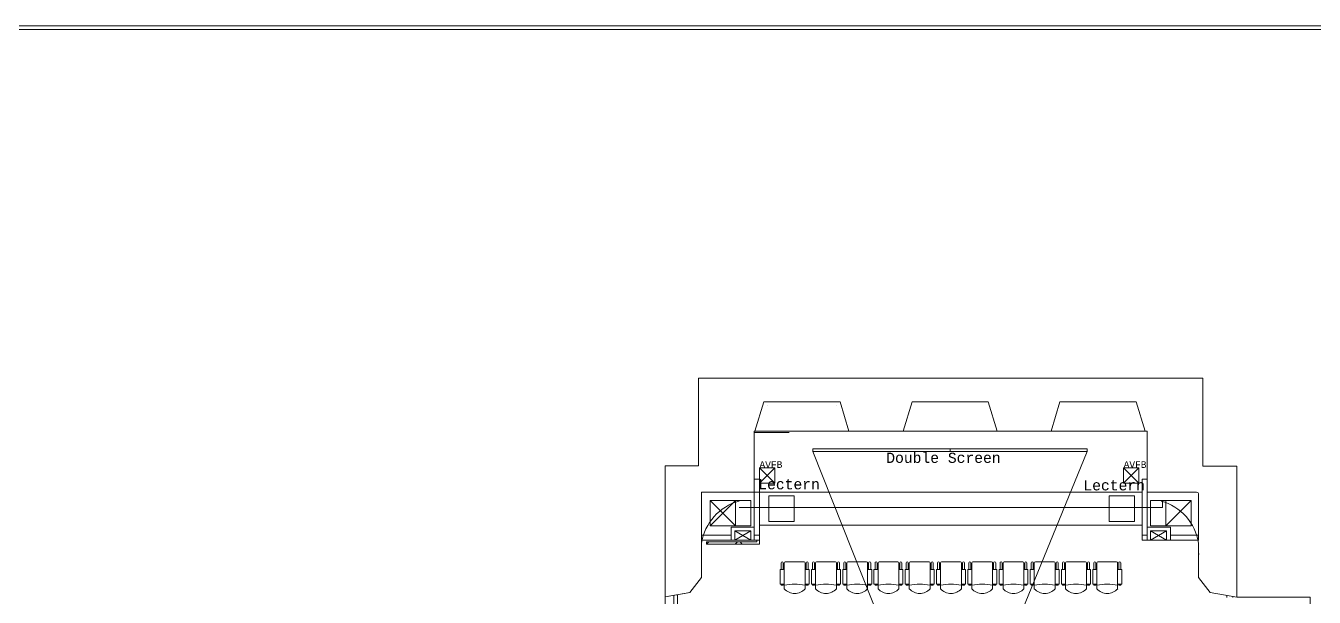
# Model space of a CAD drawing. Extents: x 0 to 84000, y 0 to 59400.
# Drawn here: x 45853 to 71207, y 48052 to 59300 of the extents above; entities that cross this region are included whole.
import ezdxf
from ezdxf.enums import TextEntityAlignment as Align

# ---------------------------------------------------------------- set-up
doc = ezdxf.new("R2010")
doc.units = 0
doc.header["$MEASUREMENT"] = 0
doc.layers.get('0').update_dxf_attribs({"linetype": 'CONTINUOUS', "lineweight": 0})
for name, color, linetype, lineweight in [('001BUILDING', 7, 'CONTINUOUS', 0), ('001FORMAT', 7, 'CONTINUOUS', 0), ('001PARTITIONING', 5, 'CONTINUOUS', 0), ('725furniture', 4, 'CONTINUOUS', 0)]:
    doc.layers.add(name, color=color, linetype=linetype, lineweight=lineweight)
doc.styles.add('MONOTXT', font='monotxt.shx')

# ---------------------------------------------------------------- blocks, each defined once
blk = doc.blocks.new('WINDOW')
at = {"linetype": 'Continuous'}
for p, q in [((-22.771586, 26.57475, 6.88975), (-22.771586, 26.57475, 123.03125)), ((-22.771586, -24.60625, 120.0785), (-22.771586, 24.60625, 120.0785)), ((-22.771586, -24.60625, 9.8425), (-22.771586, 24.60625, 9.8425)), ((-22.771586, 24.60625, 9.8425), (-22.771586, 24.60625, 120.0785)), ((-22.771586, 24.60625, 98.0313), (-22.771586, -24.60625, 98.0313)), ((-22.771586, 24.60625, 75.9841), (-22.771586, -24.60625, 75.9841)), ((-22.771586, 24.60625, 53.9369), (-22.771586, -24.60625, 53.9369)), ((-22.771586, 24.60625, 31.8897), (-22.771586, -24.60625, 31.8897)), ((-22.771586, 8.202083, 9.8425), (-22.771586, 8.202083, 120.0785)), ((-22.771586, -8.202083, 9.8425), (-22.771586, -8.202083, 120.0785)), ((-22.771586, -24.60625, 9.8425), (-22.771586, -24.60625, 120.0785)), ((-22.771586, -26.57475, 6.88975), (-22.771586, -26.57475, 123.03125))]:
    blk.add_line(p, q, dxfattribs=at)
for points in [[(0, 36.41725, 0), (-22.771586, 29.5275, 6.88975), (-22.771586, 29.5275, 123.03125), (0, 36.41725, 129.921)], [(0, 36.41725, 0), (0, 36.41725, 129.921), (0, -36.41725, 129.921), (0, -36.41725, 0)], [(-22.771586, -29.5275, 6.88975), (-22.771586, -29.5275, 123.03125), (-22.771586, 29.5275, 123.03125), (-22.771586, 29.5275, 6.88975)], [(0, -36.41725, 0), (-22.771586, -29.5275, 6.88975), (-22.771586, -29.5275, 123.03125), (0, -36.41725, 129.921)]]:
    blk.add_polyline3d(points, close=True)
blk = doc.blocks.new('justhh00furn')
at = {"layer": '725furniture', "linetype": 'ByBlock', "lineweight": 0}
for p, q in [((49590, 20797), (49590, 21087)), ((49670, 21087), (49590, 21087)), ((49610, 21087), (49610, 21217)), ((49650, 21087), (49650, 21217)), ((49670, 20797), (49670, 21217)), ((50060, 21237), (49690, 21237)), ((50080, 20797), (50080, 21217)), ((50160, 21087), (50080, 21087)), ((50100, 21087), (50100, 21217)), ((50140, 21087), (50140, 21217)), ((50160, 20797), (50160, 21087)), ((50205, 20797), (50205, 21087)), ((50285, 21087), (50205, 21087)), ((50225, 21087), (50225, 21217)), ((50265, 21087), (50265, 21217)), ((50285, 20797), (50285, 21217)), ((50675, 21237), (50305, 21237)), ((50695, 20797), (50695, 21217)), ((50775, 21087), (50695, 21087)), ((50715, 21087), (50715, 21217)), ((50755, 21087), (50755, 21217)), ((50775, 20797), (50775, 21087)), ((50820, 20797), (50820, 21087)), ((50900, 21087), (50820, 21087)), ((50840, 21087), (50840, 21217)), ((50880, 21087), (50880, 21217)), ((50900, 20797), (50900, 21217)), ((51290, 21237), (50920, 21237)), ((51310, 20797), (51310, 21217)), ((51390, 21087), (51310, 21087)), ((51330, 21087), (51330, 21217)), ((51370, 21087), (51370, 21217)), ((51390, 20797), (51390, 21087)), ((51435, 20797), (51435, 21087)), ((51515, 21087), (51435, 21087)), ((51455, 21087), (51455, 21217)), ((51495, 21087), (51495, 21217)), ((51515, 20797), (51515, 21217)), ((51905, 21237), (51535, 21237)), ((51925, 20797), (51925, 21217)), ((52005, 21087), (51925, 21087)), ((51945, 21087), (51945, 21217)), ((51985, 21087), (51985, 21217)), ((52005, 20797), (52005, 21087)), ((52050, 20797), (52050, 21087)), ((52130, 21087), (52050, 21087)), ((52070, 21087), (52070, 21217)), ((52110, 21087), (52110, 21217)), ((52130, 20797), (52130, 21217)), ((52520, 21237), (52150, 21237)), ((52540, 20797), (52540, 21217)), ((52620, 21087), (52540, 21087)), ((52560, 21087), (52560, 21217)), ((52600, 21087), (52600, 21217)), ((52620, 20797), (52620, 21087)), ((52665, 20797), (52665, 21087)), ((52745, 21087), (52665, 21087)), ((52685, 21087), (52685, 21217)), ((52725, 21087), (52725, 21217)), ((52745, 20797), (52745, 21217)), ((53135, 21237), (52765, 21237)), ((53155, 20797), (53155, 21217)), ((53235, 21087), (53155, 21087)), ((53175, 21087), (53175, 21217)), ((53215, 21087), (53215, 21217)), ((53235, 20797), (53235, 21087)), ((53280, 20797), (53280, 21087)), ((53360, 21087), (53280, 21087)), ((53300, 21087), (53300, 21217)), ((53340, 21087), (53340, 21217)), ((53360, 20797), (53360, 21217)), ((53750, 21237), (53380, 21237)), ((53770, 20797), (53770, 21217)), ((53850, 21087), (53770, 21087)), ((53790, 21087), (53790, 21217)), ((53830, 21087), (53830, 21217)), ((53850, 20797), (53850, 21087)), ((53895, 20797), (53895, 21087)), ((53975, 21087), (53895, 21087)), ((53915, 21087), (53915, 21217)), ((53955, 21087), (53955, 21217)), ((53975, 20797), (53975, 21217)), ((54365, 21237), (53995, 21237)), ((54385, 20797), (54385, 21217)), ((54465, 21087), (54385, 21087)), ((54405, 21087), (54405, 21217)), ((54445, 21087), (54445, 21217)), ((54465, 20797), (54465, 21087)), ((54510, 20797), (54510, 21087)), ((54590, 21087), (54510, 21087)), ((54530, 21087), (54530, 21217)), ((54570, 21087), (54570, 21217)), ((54590, 20797), (54590, 21217)), ((54980, 21237), (54610, 21237)), ((55000, 20797), (55000, 21217)), ((55080, 21087), (55000, 21087)), ((55020, 21087), (55020, 21217)), ((55060, 21087), (55060, 21217)), ((55080, 20797), (55080, 21087)), ((55125, 20797), (55125, 21087)), ((55205, 21087), (55125, 21087)), ((55145, 21087), (55145, 21217)), ((55185, 21087), (55185, 21217)), ((55205, 20797), (55205, 21217)), ((55595, 21237), (55225, 21237)), ((55615, 20797), (55615, 21217)), ((55695, 21087), (55615, 21087)), ((55635, 21087), (55635, 21217)), ((55675, 21087), (55675, 21217)), ((55695, 20797), (55695, 21087)), ((55740, 20797), (55740, 21087)), ((55820, 21087), (55740, 21087)), ((55760, 21087), (55760, 21217)), ((55800, 21087), (55800, 21217)), ((55820, 20797), (55820, 21217)), ((56210, 21237), (55840, 21237)), ((56230, 20797), (56230, 21217)), ((56310, 21087), (56230, 21087)), ((56250, 21087), (56250, 21217)), ((56290, 21087), (56290, 21217)), ((56310, 20797), (56310, 21087)), ((49670, 20797), (49590, 20797)), ((49610, 20777), (49610, 20797)), ((49650, 20777), (49650, 20797)), ((49670, 20797), (49670, 20707)), ((50080, 20797), (50080, 20707)), ((50160, 20797), (50080, 20797)), ((50100, 20777), (50100, 20797)), ((50140, 20777), (50140, 20797)), ((50285, 20797), (50205, 20797)), ((50225, 20777), (50225, 20797)), ((50265, 20777), (50265, 20797)), ((50285, 20797), (50285, 20707)), ((50695, 20797), (50695, 20707)), ((50775, 20797), (50695, 20797)), ((50715, 20777), (50715, 20797)), ((50755, 20777), (50755, 20797)), ((50900, 20797), (50820, 20797)), ((50840, 20777), (50840, 20797)), ((50880, 20777), (50880, 20797)), ((50900, 20797), (50900, 20707)), ((51310, 20797), (51310, 20707)), ((51390, 20797), (51310, 20797)), ((51330, 20777), (51330, 20797)), ((51370, 20777), (51370, 20797)), ((51515, 20797), (51435, 20797)), ((51455, 20777), (51455, 20797)), ((51495, 20777), (51495, 20797)), ((51515, 20797), (51515, 20707)), ((51925, 20797), (51925, 20707)), ((52005, 20797), (51925, 20797)), ((51945, 20777), (51945, 20797)), ((51985, 20777), (51985, 20797)), ((52130, 20797), (52050, 20797)), ((52070, 20777), (52070, 20797)), ((52110, 20777), (52110, 20797)), ((52130, 20797), (52130, 20707)), ((52540, 20797), (52540, 20707)), ((52620, 20797), (52540, 20797)), ((52560, 20777), (52560, 20797)), ((52600, 20777), (52600, 20797)), ((52745, 20797), (52665, 20797)), ((52685, 20777), (52685, 20797)), ((52725, 20777), (52725, 20797)), ((52745, 20797), (52745, 20707)), ((53155, 20797), (53155, 20707)), ((53235, 20797), (53155, 20797)), ((53175, 20777), (53175, 20797)), ((53215, 20777), (53215, 20797)), ((53360, 20797), (53280, 20797)), ((53300, 20777), (53300, 20797)), ((53340, 20777), (53340, 20797)), ((53360, 20797), (53360, 20707)), ((53770, 20797), (53770, 20707)), ((53850, 20797), (53770, 20797)), ((53790, 20777), (53790, 20797)), ((53830, 20777), (53830, 20797)), ((53975, 20797), (53895, 20797)), ((53915, 20777), (53915, 20797)), ((53955, 20777), (53955, 20797)), ((53975, 20797), (53975, 20707)), ((54385, 20797), (54385, 20707)), ((54465, 20797), (54385, 20797)), ((54405, 20777), (54405, 20797)), ((54445, 20777), (54445, 20797)), ((54590, 20797), (54510, 20797)), ((54530, 20777), (54530, 20797)), ((54570, 20777), (54570, 20797)), ((54590, 20797), (54590, 20707)), ((55000, 20797), (55000, 20707)), ((55080, 20797), (55000, 20797)), ((55020, 20777), (55020, 20797)), ((55060, 20777), (55060, 20797)), ((55205, 20797), (55125, 20797)), ((55145, 20777), (55145, 20797)), ((55185, 20777), (55185, 20797)), ((55205, 20797), (55205, 20707)), ((55615, 20797), (55615, 20707)), ((55695, 20797), (55615, 20797)), ((55635, 20777), (55635, 20797)), ((55675, 20777), (55675, 20797)), ((55820, 20797), (55740, 20797)), ((55760, 20777), (55760, 20797)), ((55800, 20777), (55800, 20797)), ((55820, 20797), (55820, 20707)), ((56230, 20797), (56230, 20707)), ((56310, 20797), (56230, 20797)), ((56250, 20777), (56250, 20797)), ((56290, 20777), (56290, 20797)), ((49650, 20777), (49610, 20777)), ((50140, 20777), (50100, 20777)), ((50265, 20777), (50225, 20777)), ((50755, 20777), (50715, 20777)), ((50880, 20777), (50840, 20777)), ((51370, 20777), (51330, 20777)), ((51495, 20777), (51455, 20777)), ((51985, 20777), (51945, 20777)), ((52110, 20777), (52070, 20777)), ((52600, 20777), (52560, 20777)), ((52725, 20777), (52685, 20777)), ((53215, 20777), (53175, 20777)), ((53340, 20777), (53300, 20777)), ((53830, 20777), (53790, 20777)), ((53955, 20777), (53915, 20777)), ((54445, 20777), (54405, 20777)), ((54570, 20777), (54530, 20777)), ((55060, 20777), (55020, 20777)), ((55185, 20777), (55145, 20777)), ((55675, 20777), (55635, 20777)), ((55800, 20777), (55760, 20777)), ((56290, 20777), (56250, 20777))]:
    blk.add_line(p, q, dxfattribs=at)
for centre, radius, start, end in [((49630, 21217), 20, 90, 180), ((49630, 21217), 20, 0, 90), ((49690, 21217), 20, 90, 180), ((50060, 21217), 20, 0, 90), ((50120, 21217), 20, 90, 180), ((50120, 21217), 20, 0, 90), ((50245, 21217), 20, 90, 180), ((50245, 21217), 20, 0, 90), ((50305, 21217), 20, 90, 180), ((50675, 21217), 20, 0, 90), ((50735, 21217), 20, 90, 180), ((50735, 21217), 20, 0, 90), ((50860, 21217), 20, 90, 180), ((50860, 21217), 20, 0, 90), ((50920, 21217), 20, 90, 180), ((51290, 21217), 20, 0, 90), ((51350, 21217), 20, 90, 180), ((51350, 21217), 20, 0, 90), ((51475, 21217), 20, 90, 180), ((51475, 21217), 20, 0, 90), ((51535, 21217), 20, 90, 180), ((51905, 21217), 20, 0, 90), ((51965, 21217), 20, 90, 180), ((51965, 21217), 20, 0, 90), ((52090, 21217), 20, 90, 180), ((52090, 21217), 20, 0, 90), ((52150, 21217), 20, 90, 180), ((52520, 21217), 20, 0, 90), ((52580, 21217), 20, 90, 180), ((52580, 21217), 20, 0, 90), ((52705, 21217), 20, 90, 180), ((52705, 21217), 20, 0, 90), ((52765, 21217), 20, 90, 180), ((53135, 21217), 20, 0, 90), ((53195, 21217), 20, 90, 180), ((53195, 21217), 20, 0, 90), ((53320, 21217), 20, 90, 180), ((53320, 21217), 20, 0, 90), ((53380, 21217), 20, 90, 180), ((53750, 21217), 20, 0, 90), ((53810, 21217), 20, 90, 180), ((53810, 21217), 20, 0, 90), ((53935, 21217), 20, 90, 180), ((53935, 21217), 20, 0, 90), ((53995, 21217), 20, 90, 180), ((54365, 21217), 20, 0, 90), ((54425, 21217), 20, 90, 180), ((54425, 21217), 20, 0, 90), ((54550, 21217), 20, 90, 180), ((54550, 21217), 20, 0, 90), ((54610, 21217), 20, 90, 180), ((54980, 21217), 20, 0, 90), ((55040, 21217), 20, 90, 180), ((55040, 21217), 20, 0, 90), ((55165, 21217), 20, 90, 180), ((55165, 21217), 20, 0, 90), ((55225, 21217), 20, 90, 180), ((55595, 21217), 20, 0, 90), ((55655, 21217), 20, 90, 180), ((55655, 21217), 20, 0, 90), ((55780, 21217), 20, 90, 180), ((55780, 21217), 20, 0, 90), ((55840, 21217), 20, 90, 180), ((56210, 21217), 20, 0, 90), ((56270, 21217), 20, 90, 180), ((56270, 21217), 20, 0, 90), ((49875, 19737), 1061, 78.8556, 101.1444), ((50490, 19737), 1061, 78.8556, 101.1444), ((51105, 19737), 1061, 78.8556, 101.1444), ((51720, 19737), 1061, 78.8556, 101.1444), ((52335, 19737), 1061, 78.8556, 101.1444), ((52950, 19737), 1061, 78.8556, 101.1444), ((53565, 19737), 1061, 78.8556, 101.1444), ((54180, 19737), 1061, 78.8556, 101.1444), ((54795, 19737), 1061, 78.8556, 101.1444), ((55410, 19737), 1061, 78.8556, 101.1444), ((56025, 19737), 1061, 78.8556, 101.1444), ((49875, 20892), 276, 221.9643, 318.0357), ((50490, 20892), 276, 221.9643, 318.0357), ((51105, 20892), 276, 221.9643, 318.0357), ((51720, 20892), 276, 221.9643, 318.0357), ((52335, 20892), 276, 221.9643, 318.0357), ((52950, 20892), 276, 221.9643, 318.0357), ((53565, 20892), 276, 221.9643, 318.0357), ((54180, 20892), 276, 221.9643, 318.0357), ((54795, 20892), 276, 221.9643, 318.0357), ((55410, 20892), 276, 221.9643, 318.0357), ((56025, 20892), 276, 221.9643, 318.0357)]:
    blk.add_arc(centre, radius, start, end, dxfattribs=at)
blk = doc.blocks.new('650av')
at = {"lineweight": 0}
for p, q in [((50233, 23460), (52933, 23460)), ((50233, 23410), (50233, 23460)), ((52893, 16717), (50233, 23410)), ((52933, 23410), (50233, 23410)), ((55633, 23410), (52893, 16717)), ((52933, 23460), (55633, 23460)), ((52933, 23410), (52933, 23460)), ((52933, 23460), (52933, 23410)), ((55633, 23410), (52933, 23410)), ((55633, 23460), (55633, 23410))]:
    blk.add_line(p, q, dxfattribs=at)
at = {"linetype": 'ByBlock', "lineweight": 0}
for p, q in [((49182, 23088), (49482, 22788)), ((49182, 22788), (49482, 23088)), ((49482, 23088), (49182, 23088)), ((49182, 23088), (49182, 22788)), ((49482, 22788), (49482, 23088)), ((56348, 23088), (56648, 22788)), ((56348, 22788), (56648, 23088)), ((56648, 23088), (56348, 23088)), ((56348, 23088), (56348, 22788)), ((56648, 22788), (56648, 23088)), ((49182, 22788), (49482, 22788)), ((56348, 22788), (56648, 22788)), ((49366, 22535), (49866, 22535)), ((49366, 22535), (49366, 22035)), ((49866, 22535), (49866, 22035)), ((56060, 22535), (56560, 22535)), ((56060, 22535), (56060, 22035)), ((56560, 22535), (56560, 22035)), ((49366, 22035), (49866, 22035)), ((56060, 22035), (56560, 22035))]:
    blk.add_line(p, q, dxfattribs=at)
at = {"lineweight": 0, "style": 'MONOTXT'}
for s, p in [('Double Screen', (52802, 23295)), ('Lectern', (56161, 22745))]:
    blk.add_text(s, height=200, dxfattribs=at).set_placement(p, align=Align.MIDDLE)
for p in [(49182, 23088), (56348, 23088)]:
    blk.add_text('AVFB', height=130, dxfattribs=at).set_placement(p)

msp = doc.modelspace()

# ---------------------------------------------------------------- linework, layer by layer
at = {"layer": '001BUILDING', "linetype": 'Continuous'}
for p, q in [((59090, 52363), (59090, 50640)), ((59090, 52363), (64042, 52363)), ((64042, 52363), (69018, 52363)), ((69018, 52363), (69018, 50635)), ((60451, 51820), (60451, 51820, 4420)), ((61801, 51820), (61801, 51820, 4420)), ((60406, 51320), (60189, 51320)), ((60189, 51320), (60189, 50120)), ((60189, 51320, 4420), (60189, 50120, 4420)), ((60189, 51320), (60189, 51320, 4420)), ((67919, 51320, 4420), (60189, 51320, 4420)), ((67919, 51320, 4191), (60189, 51320, 4191)), ((60189, 51320, 4191), (60189, 50120, 4191)), ((60189, 51295), (60876, 51295)), ((60189, 51295, 4114), (60876, 51295, 4114)), ((60406, 51320), (61846, 51320)), ((60406, 51320), (60406, 51320, 4420)), ((63319, 51320), (61846, 51320)), ((61846, 51320), (61846, 51320, 4420)), ((63319, 51320), (64042, 51320)), ((64042, 51320), (64759, 51320)), ((66233, 51320), (64759, 51320)), ((66233, 51320), (67673, 51320)), ((67919, 51320), (67673, 51320)), ((67919, 51320), (67919, 50120)), ((67919, 51320, 4420), (67919, 50120, 4420)), ((67919, 51320), (67919, 51320, 4420)), ((67919, 51320, 4191), (67919, 50120, 4191)), ((58432, 50640), (58432, 43479)), ((58432, 50640), (59090, 50640)), ((58432, 50640), (58432, 43461)), ((69018, 50635), (69687, 50635)), ((69687, 50635), (69687, 48053)), ((60189, 50120), (60289, 50120)), ((60189, 50120, 4420), (60289, 50120, 4420)), ((60189, 50120), (60189, 50120, 4420)), ((60189, 50120, 4191), (60289, 50120, 4191)), ((60289, 50120), (60289, 50120, 4420)), ((67819, 50120), (67819, 50120, 4420)), ((67919, 50120), (67919, 50120, 4420)), ((59158, 49152), (59152, 49116)), ((59158, 49152, 4420), (59152, 49116, 4420)), ((59152, 49116), (59152, 48438)), ((59152, 49116, 4420), (59152, 48438, 4420)), ((59152, 49116), (59152, 49116, 4420)), ((59152, 49116), (59152, 49116, 4420)), ((59152, 49116, 4191), (59152, 48438, 4191)), ((68932, 49116), (68926, 49152)), ((68932, 49116), (68932, 48439)), ((68932, 49116, 4420), (68932, 48439, 4420)), ((68932, 49116), (68932, 49116, 4420)), ((68932, 49116, 4191), (68932, 48439, 4191)), ((68944, 48906), (68944, 48907)), ((68944, 48907), (68944, 48907)), ((68944, 48907), (68944, 48907)), ((68944, 48907), (68944, 48907)), ((68944, 48907), (68944, 48907)), ((68944, 48907), (68944, 48907)), ((68944, 48907), (68944, 48907)), ((68944, 48905), (68944, 48906)), ((68944, 48906), (68944, 48906)), ((68944, 48906), (68944, 48906)), ((68944, 48906), (68944, 48906)), ((68944, 48906), (68944, 48906)), ((68944, 48906), (68944, 48906)), ((68944, 48906), (68944, 48906)), ((68944, 48906), (68944, 48906)), ((68944, 48904), (68944, 48905)), ((68944, 48905), (68944, 48905)), ((68944, 48905), (68944, 48905)), ((68944, 48905), (68944, 48905)), ((68944, 48905), (68944, 48905)), ((68944, 48905), (68944, 48905)), ((68944, 48905), (68944, 48905)), ((68944, 48905), (68944, 48905)), ((68944, 48903), (68944, 48904)), ((68944, 48904), (68944, 48904)), ((68944, 48904), (68944, 48904)), ((68944, 48904), (68944, 48904)), ((68944, 48904), (68944, 48904)), ((68944, 48904), (68944, 48904)), ((68944, 48904), (68944, 48904)), ((68944, 48904), (68944, 48904)), ((68944, 48902), (68944, 48903)), ((68944, 48903), (68944, 48903)), ((68944, 48903), (68944, 48903)), ((68944, 48903), (68944, 48903)), ((68944, 48903), (68944, 48903)), ((68944, 48903), (68944, 48903)), ((68944, 48903), (68944, 48903)), ((68944, 48903), (68944, 48903)), ((68944, 48902), (68944, 48902)), ((59152, 48438), (58923, 48146)), ((59152, 48438, 4420), (58923, 48146, 4420)), ((59152, 48438, 4191), (58923, 48146, 4191)), ((59152, 48438), (59152, 48438, 4420)), ((69160, 48146), (68932, 48439)), ((69160, 48146, 4420), (68932, 48439, 4420)), ((68932, 48439), (68932, 48439, 4420)), ((68932, 48439), (68932, 48439, 4420)), ((69160, 48146, 4191), (68932, 48439, 4191)), ((58924, 48146), (58432, 48059)), ((58923, 48146, 4420), (58432, 48059, 4420)), ((58923, 48146, 4191), (58432, 48059, 4191)), ((58432, 48059), (58432, 48059, 4420)), ((58604, 48089), (58604, 46485)), ((58679, 48103), (58679, 46476)), ((58923, 48146), (58923, 48146, 4420)), ((69687, 48053), (69160, 48146)), ((69160, 48146), (69160, 48146, 4420)), ((69484, 48089), (69484, 48048)), ((69604, 48068), (69604, 48048)), ((69687, 48053), (71130, 48053)), ((71130, 48053), (71130, 46521))]:
    msp.add_line(p, q, dxfattribs=at)
msp.add_polyline3d([(60189, 51295, 0), (60189, 51295, 4114), (60876, 51295, 4114), (60876, 51295, 0)], close=True, dxfattribs=at)
at = {"layer": '001FORMAT', "linetype": 'Continuous'}
for p, q in [((100, 59300), (83900, 59300)), ((175, 59225), (83825, 59225))]:
    msp.add_line(p, q, dxfattribs=at)
at = {"layer": '001PARTITIONING', "lineweight": 0}
for p, q in [((60189, 50379), (60289, 50379)), ((60189, 49177), (60189, 50367)), ((60289, 49821), (60289, 50379)), ((67919, 50379), (67819, 50379)), ((67819, 49821), (67819, 50379)), ((67919, 49177), (67919, 50367)), ((60189, 50120), (59152, 50120)), ((59152, 49116), (59152, 50120)), ((59322, 49957), (59822, 49457)), ((59822, 49957), (59322, 49457)), ((59322, 49957), (59822, 49957)), ((59322, 49457), (59322, 49957)), ((60122, 49957), (59822, 49957)), ((59822, 49457), (59822, 49957)), ((60122, 49457), (60122, 49957)), ((60289, 50120), (67819, 50120)), ((67919, 50120), (68892, 50120)), ((67986, 49957), (68286, 49957)), ((67986, 49457), (67986, 49957)), ((68786, 49957), (68286, 49457)), ((68786, 49957), (68286, 49957)), ((68286, 49457), (68286, 49957)), ((68786, 49457), (68786, 49957)), ((68932, 49177), (68932, 50080)), ((60289, 49820), (59889, 49820)), ((60289, 49820), (67819, 49820)), ((60289, 49177), (60289, 49818)), ((67819, 49820), (68219, 49820)), ((67819, 49177), (67819, 49820)), ((68219, 49820), (68219, 49945)), ((59322, 49457), (59822, 49457)), ((59822, 49457), (60122, 49457)), ((60305, 49470), (67814, 49470)), ((68286, 49457), (67986, 49457)), ((68786, 49457), (68286, 49457)), ((59731, 49277), (59152, 49277)), ((59731, 49432), (60189, 49432)), ((59731, 49177), (59731, 49432)), ((59806, 49177), (59806, 49357)), ((59806, 49357), (60122, 49357)), ((60122, 49357), (59806, 49177)), ((59806, 49357), (60122, 49177)), ((60122, 49357), (60122, 49177)), ((60288, 49277), (60189, 49277)), ((67820, 49277), (67919, 49277)), ((68377, 49432), (67919, 49432)), ((67986, 49357), (67986, 49177)), ((68302, 49357), (67986, 49357)), ((68302, 49357), (67986, 49177)), ((67986, 49357), (68302, 49177)), ((68302, 49177), (68302, 49357)), ((68377, 49177), (68377, 49432)), ((68377, 49277), (68932, 49277)), ((60289, 49177), (59152, 49177)), ((59246, 49095), (59292, 49141)), ((59246, 49141), (59246, 49095)), ((60236, 49141), (59246, 49141)), ((59246, 49095), (59292, 49141)), ((59246, 49095), (59246, 49095)), ((59246, 49095), (60288, 49095)), ((59246, 49095), (59246, 49095)), ((60122, 49177), (59806, 49177)), ((59812, 49095), (59858, 49141)), ((59812, 49095), (59858, 49141)), ((59953, 49095), (59908, 49141)), ((59953, 49095), (59908, 49141)), ((60236, 49177), (60236, 49141)), ((60288, 49177), (60236, 49177)), ((60288, 49095), (60288, 49177)), ((60288, 49095), (60288, 49095)), ((67819, 49177), (68932, 49177)), ((67986, 49177), (68302, 49177))]:
    msp.add_line(p, q, dxfattribs=at)
for centre, radius, start, end in [((68892, 50080), 40, 0, 90), ((60164, 48958), 1025, 105.57, 171.1231), ((67919, 48958), 1025, 8.8769, 74.43)]:
    msp.add_arc(centre, radius, start, end, dxfattribs=at)

# ---------------------------------------------------------------- block references
msp.add_blockref('justhh00furn', (11109, 27510))
at = {"layer": '001BUILDING', "linetype": 'Continuous', "xscale": 25.4, "yscale": 25.4, "zscale": 25.4, "rotation": 270}
for p in [(61126, 51320, 700), (64042, 51320, 700), (66953, 51320, 700)]:
    msp.add_blockref('WINDOW', p, dxfattribs=at)
at = {"layer": '725furniture'}
msp.add_blockref('650av', (11109, 27510), dxfattribs=at)

# ---------------------------------------------------------------- texts
at = {"layer": '001PARTITIONING', "lineweight": 0, "style": 'MONOTXT'}
msp.add_text('Lectern', height=200, dxfattribs=at).set_placement((60873, 50276), align=Align.MIDDLE)

doc.saveas('drawing.dxf')
